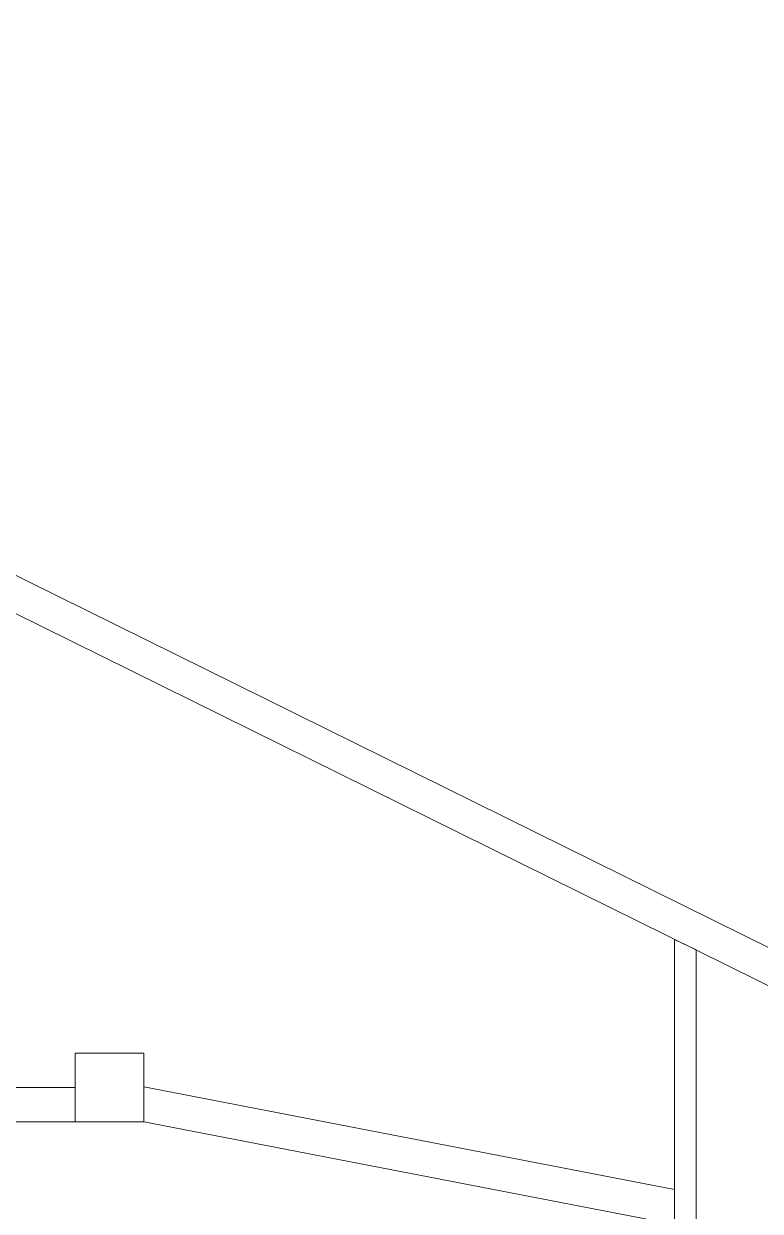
# Model space of a CAD drawing. Header units: metres. Extents: x -13194 to 152406, y -14653 to 29421.
# Drawn here: x 9080 to 9940, y 4695 to 6083 of the extents above; entities that cross this region are included whole.
import ezdxf

# ---------------------------------------------------------------- set-up
doc = ezdxf.new("R2010")
doc.units = ezdxf.units.M
doc.header["$LTSCALE"] = 100
doc.header["$MEASUREMENT"] = 0
doc.layers.get('0').update_dxf_attribs({"color": 9, "lineweight": 9})
doc.layers.add('01', color=9, linetype='Continuous', lineweight=9)

# ---------------------------------------------------------------- blocks, each defined once
blk = doc.blocks.new('p-kolon_80x80')
blk.add_lwpolyline([(-40, -40), (40, -40), (40, 40), (-40, 40)], close=True)
blk = doc.blocks.new('2.bod.sitatik')
at = {"layer": '01'}
for points in [[(10945.1, -4163.6), (9032, -3217.5), (6612.7, -2131.8), (4752.4, -1474.9), (3694.6, -1194.2)], [(3720.3, -1159.7), (4764.2, -1436.6), (6627.6, -2094.7), (9049.1, -3181.3), (10964.6, -4128.6)]]:
    blk.add_lwpolyline(points, dxfattribs=at)
for points in [[(9840, -3950), (9865, -3950), (9865, -3629.4), (9840, -3617.1)], [(9140, -3830), (8520, -3830), (8520, -3790), (9140, -3790)], [(9220, -3830), (9840, -3950), (9840, -3909.3), (9220, -3789.3)]]:
    blk.add_lwpolyline(points, close=True, dxfattribs=at)
blk.add_blockref('p-kolon_80x80', (9180, -3790), dxfattribs=at)

msp = doc.modelspace()

# ---------------------------------------------------------------- block references
msp.add_blockref('2.bod.sitatik', (0, 8630))

doc.saveas('drawing.dxf')
